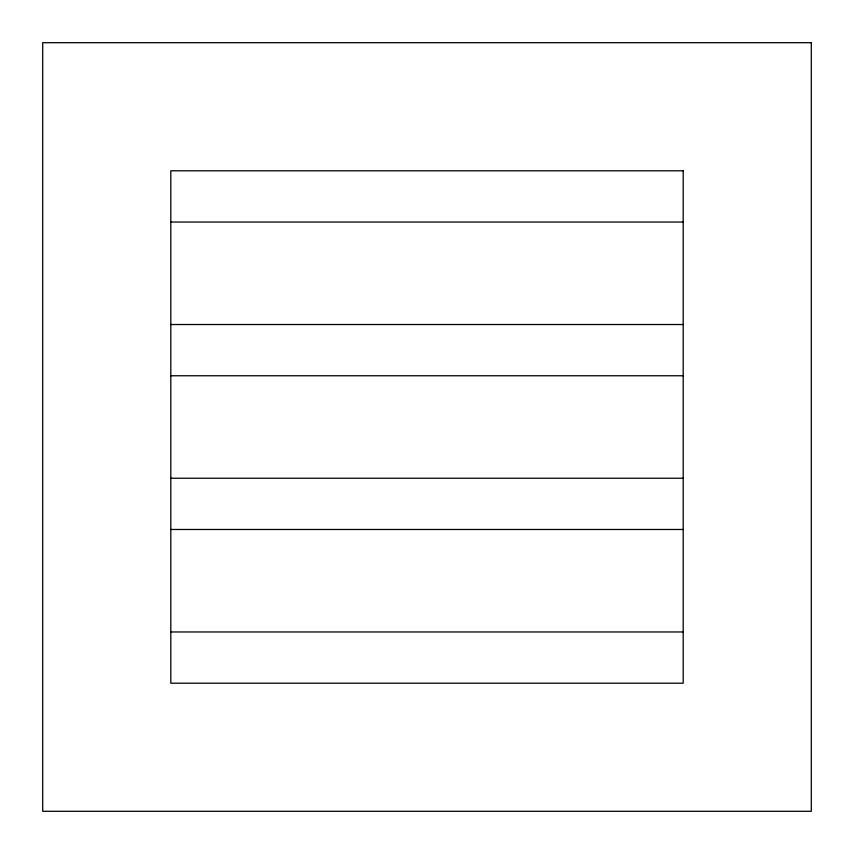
<?xml version="1.0" encoding="UTF-8"?>
<svg xmlns="http://www.w3.org/2000/svg" width="854" height="854" viewBox="0 0 854 854"><rect width="100%" height="100%" fill="white"/><g stroke="black" fill="none" stroke-linecap="round" stroke-linejoin="round"><path stroke-width="1.28" d="M170.8 222.04L683.2 222.04M170.8 324.52L683.2 324.52M170.8 375.76L683.2 375.76M170.8 478.24L683.2 478.24M170.8 529.48L683.2 529.48M170.8 631.96L683.2 631.96M811.3 42.7L42.7 42.7L42.7 811.3L811.3 811.3L811.3 42.7M683.2 170.8L170.8 170.8L170.8 683.2L683.2 683.2L683.2 170.8"/></g></svg>
